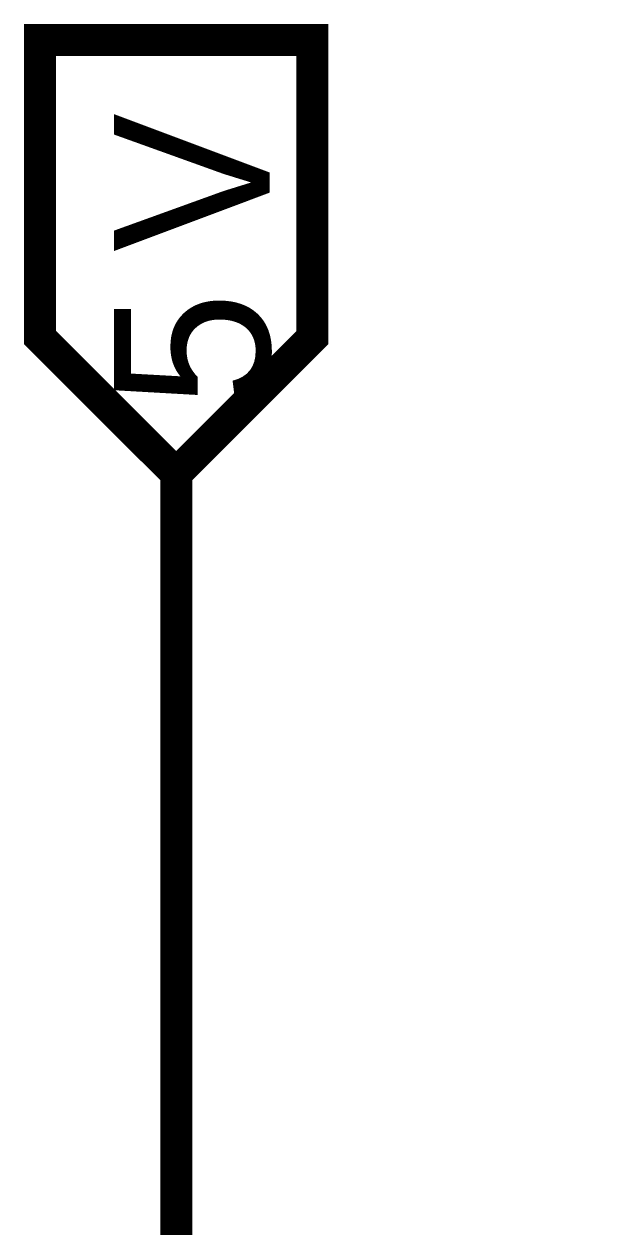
# Model space of a CAD drawing. Header units: millimetres. Extents: x 0 to 282, y 0 to 206.
# Drawn here: x 26.88 to 32.27, y 128.87 to 140.15 of the extents above; entities that cross this region are included whole.
import ezdxf

# ---------------------------------------------------------------- set-up
doc = ezdxf.new("R2010")
doc.units = ezdxf.units.MM
doc.layers.add('Sheet', color=255, linetype='Continuous')

msp = doc.modelspace()

# ---------------------------------------------------------------- linework, layer by layer
at = {"layer": 'Sheet'}
for const_width in [0.3, 0.0991]:
    msp.add_lwpolyline([(29.581, 137.214), (28.304, 135.938), (27.028, 137.214), (27.028, 140.005), (29.581, 140.005), (29.581, 137.214)], close=True, dxfattribs=dict(at, const_width=const_width))
at = {"layer": 'Sheet', "const_width": 0.3}
msp.add_lwpolyline([(32.116, 125.78), (28.304, 125.78), (28.304, 135.938)], dxfattribs=at)

# ---------------------------------------------------------------- texts
at = {"layer": 'Sheet'}
for s, p in [('V', (29.18, 138.017)), ('5', (29.18, 136.558))]:
    msp.add_text(s, height=1.459, rotation=90, dxfattribs=at).set_placement(p)

doc.saveas('drawing.dxf')
